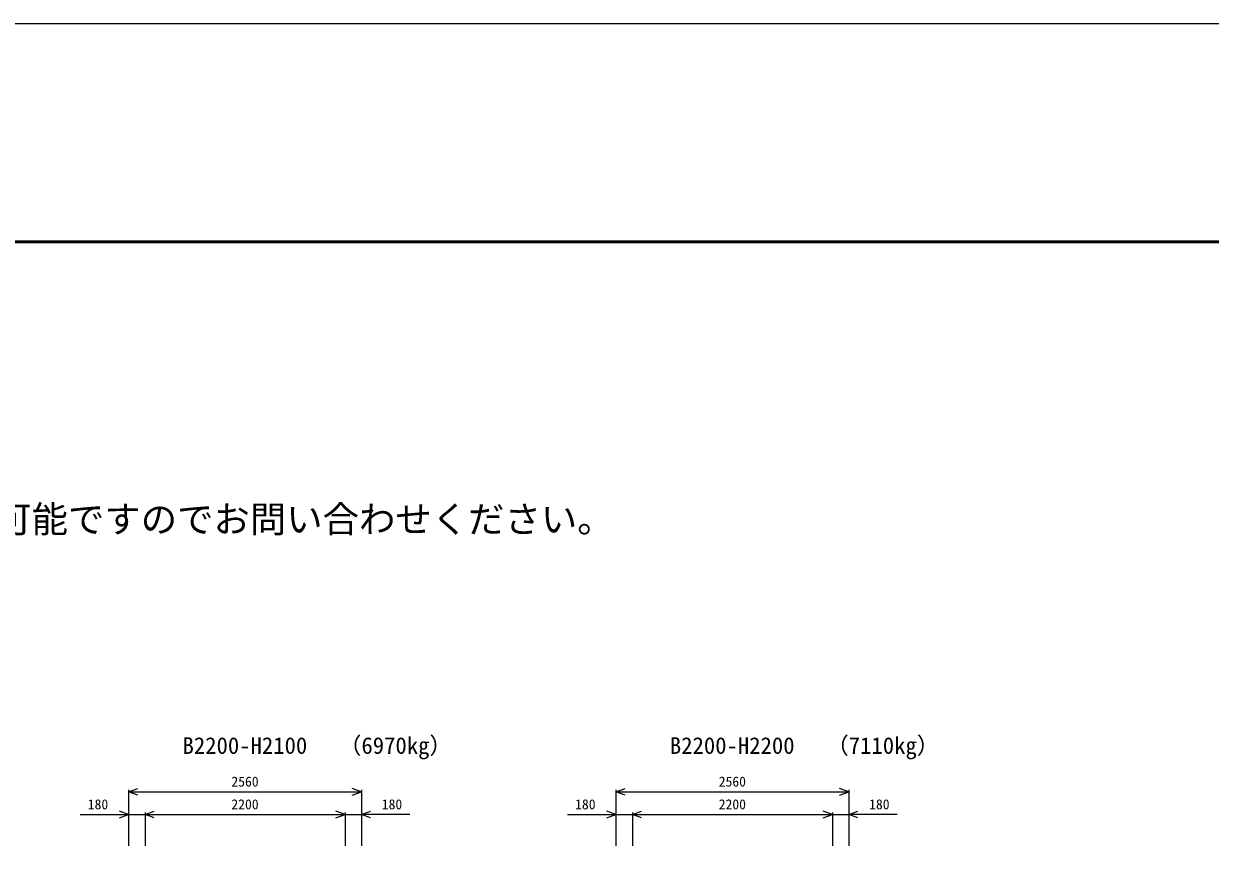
# Model space of a CAD drawing. Units: millimetres, scale not verified. Extents: x -100800 to 100800, y -35640 to 35640.
# Drawn here: x 75645 to 88695, y 26539 to 35640 of the extents above; entities that cross this region are included whole.
import ezdxf
from ezdxf.enums import TextEntityAlignment as Align

# ---------------------------------------------------------------- set-up
doc = ezdxf.new("R2010")
doc.units = ezdxf.units.MM
doc.header["$LTSCALE"] = 120
for name, color, linetype, lineweight in [('0-0_DIM', 7, 'Continuous', 25), ('0-1_Defpoints', 5, 'Continuous', 25), ('0-7_TXT', 7, 'Continuous', 25), ('0-8_WAKU', 3, 'Continuous', 25)]:
    doc.layers.add(name, color=color, linetype=linetype, lineweight=lineweight)
doc.styles.add('ＭＳ ゴシック', font='')
doc.styles.get('ＭＳ ゴシック').set_extended_font_data('MS Gothic')

msp = doc.modelspace()

# ---------------------------------------------------------------- linework, layer by layer
at = {"layer": '0-0_DIM'}
for p, q in [((76799.1, 27216.6), (76799.1, 26598)), ((76799.1, 27192.6), (79359.1, 27192.6)), ((79359.1, 27216.6), (79359.1, 26598)), ((82159.1, 27216.6), (82159.1, 26598)), ((82159.1, 27192.6), (84719.1, 27192.6)), ((84719.1, 27216.6), (84719.1, 26598)), ((76266.4, 26942.6), (76799.1, 26942.6)), ((76979.1, 26966.6), (76979.1, 26598)), ((79179.1, 26966.6), (79179.1, 26598)), ((79891.8, 26942.6), (79359.1, 26942.6)), ((81626.4, 26942.6), (82159.1, 26942.6)), ((82339.1, 26966.6), (82339.1, 26598)), ((84539.1, 26966.6), (84539.1, 26598)), ((85251.8, 26942.6), (84719.1, 26942.6))]:
    msp.add_line(p, q, dxfattribs=at)
for points in [[(76900.6, 27155.7), (76799.1, 27192.6), (76900.6, 27229.6)], [(79257.6, 27155.7), (79359.1, 27192.6), (79257.6, 27229.6)], [(82260.6, 27155.7), (82159.1, 27192.6), (82260.6, 27229.6)], [(84617.6, 27155.7), (84719.1, 27192.6), (84617.6, 27229.6)], [(76697.6, 26905.7), (76799.1, 26942.6), (76697.6, 26979.6)], [(76799.1, 26942.6), (76979.1, 26942.6), (79179.1, 26942.6), (79359.1, 26942.6)], [(77080.6, 26905.7), (76979.1, 26942.6), (77080.6, 26979.6)], [(79077.6, 26905.7), (79179.1, 26942.6), (79077.6, 26979.6)], [(79460.6, 26905.7), (79359.1, 26942.6), (79460.6, 26979.6)], [(82057.6, 26905.7), (82159.1, 26942.6), (82057.6, 26979.6)], [(82159.1, 26942.6), (82339.1, 26942.6), (84539.1, 26942.6), (84719.1, 26942.6)], [(82440.6, 26905.7), (82339.1, 26942.6), (82440.6, 26979.6)], [(84437.6, 26905.7), (84539.1, 26942.6), (84437.6, 26979.6)], [(84820.6, 26905.7), (84719.1, 26942.6), (84820.6, 26979.6)]]:
    msp.add_lwpolyline(points, dxfattribs=at)
at = {"layer": '0-1_Defpoints'}
msp.add_lwpolyline([(0, -35640), (100800, -35640), (100800, 35640), (0, 35640)], close=True, dxfattribs=at)
at = {"layer": '0-8_WAKU', "lineweight": 50}
msp.add_lwpolyline([(2400, -33240), (98400, -33240), (98400, 33240), (2400, 33240)], close=True, dxfattribs=at)

# ---------------------------------------------------------------- texts
at = {"layer": '0-0_DIM', "style": 'ＭＳ ゴシック'}
for s, p in [('2560', (77929.1, 27217.6)), ('2560', (83289.1, 27217.6)), ('180', (76349.8, 26967.6)), ('2200', (77929.1, 26967.6)), ('180', (79583.4, 26967.6)), ('180', (81709.8, 26967.6)), ('2200', (83289.1, 26967.6)), ('180', (84943.4, 26967.6))]:
    msp.add_text(s, height=110, dxfattribs=at).set_placement(p, align=Align.BOTTOM_LEFT)
at = {"layer": '0-7_TXT', "style": 'ＭＳ ゴシック'}
for s, height, p in [('\u3000\u3000\u3000\u3000特殊配筋により、サイズによって土被り０対応も可能ですのでお問い合わせください。', 293.3, (64930.1, 29956.4)), ('（6970kg）', 183.3, (79109.3, 27555.3)), ('（7110kg）', 183.3, (84469.3, 27555.3)), ('B2200-H2100', 183.3, (77391.6, 27555.3)), ('B2200-H2200', 183.3, (82751.6, 27555.3))]:
    msp.add_text(s, height=height, dxfattribs=at).set_placement(p, align=Align.BOTTOM_LEFT)

doc.saveas('drawing.dxf')
